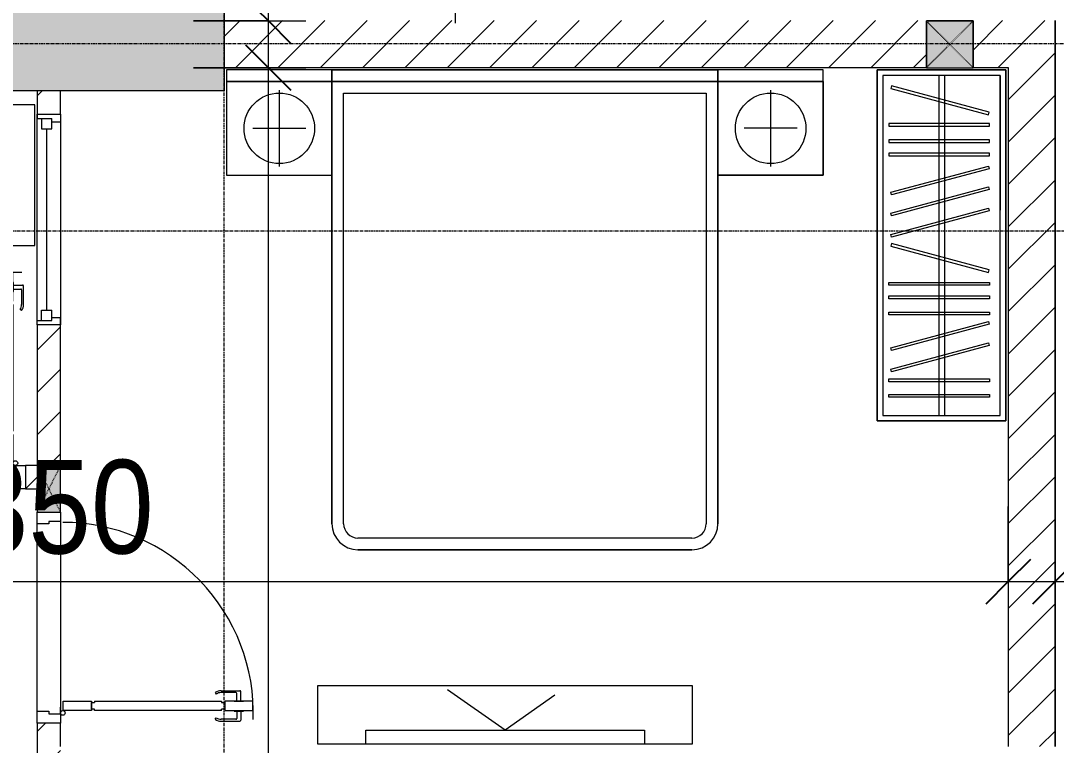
# Model space of a CAD drawing. Header units: millimetres. Extents: x 962 to 241049, y -15958 to 84407.
# Drawn here: x 101162 to 105587, y 42342 to 45436 of the extents above; entities that cross this region are included whole.
import ezdxf

# ---------------------------------------------------------------- set-up
doc = ezdxf.new("R2010")
doc.units = ezdxf.units.MM
doc.linetypes.add('Dash', pattern=[6, 3, -3])
doc.linetypes.add('Grid Line', pattern=[22.225, 12.7, -3.175, 3.175, -3.175])
for name, color, linetype, lineweight in [('0-1', 7, 'Continuous', 5), ('A-ANNO-DIMS', 211, 'Continuous', 9), ('A-ANNO-DIMS-160', 211, 'Continuous', 9), ('A-DETL-GENF-1', 9, 'Continuous', 9), ('A-DOOR-1', 254, 'Continuous', 9), ('A-DOOR-2', 9, 'Continuous', 9), ('A-FLOR', 192, 'Continuous', 9), ('A-FLOR-2', 9, 'Continuous', 9), ('A-GLAZ-1', 254, 'Continuous', 9), ('A-GLAZ-2', 9, 'Continuous', 9), ('A-WALL', 113, 'Continuous', 9), ('A-WALL-1', 253, 'Continuous', 18), ('A-WALL-2', 9, 'Continuous', 9), ('A-WALL-3', 113, 'Continuous', 18), ('A-WALL-PATT-1', 10, 'Continuous', 9), ('A-WALL-PATT-2', 111, 'Continuous', 9), ('G-IMPT-1', 254, 'Continuous', 9), ('I-FURN-1', 254, 'Continuous', 9), ('S-COLS', 52, 'Continuous', 9), ('S-COLS-1', 52, 'Continuous', 5), ('S-COLS-2', 7, 'Continuous', 18), ('S-COLS-3', 250, 'Continuous', 9), ('S-COLS-4', 254, 'Continuous', 9), ('S-COLS-5', 253, 'Continuous', 18), ('S-COLS-6', 52, 'Continuous', 18), ('S-COLS-7', 52, 'Dash', 9), ('S-COLS-HDLN', 52, 'Dash', 9), ('S-COLS-HDLN-1', 9, 'Dash', 9), ('S-GRID-1', 1, 'Grid Line', 9)]:
    doc.layers.add(name, color=color, linetype=linetype, lineweight=lineweight)
doc.styles.add('UTM Avo', font='UTM Avo.ttf', dxfattribs={"width": 0.9, "height": 400})
doc.dimstyles.new('1_Dim_chi_tiet_2_5', dxfattribs={"dimscale": 304.8, "dimtxt": 399.720379, "dimasz": 0.629921, "dimexe": 0.524934, "dimexo": 0.0625, "dimgap": 0.052493, "dimtad": 1, "dimdec": 0, "dimrnd": 5, "dimzin": 0, "dimdsep": 46, "dimtxsty": 'UTM Avo', "dimblk1": 'OBLIQUE', "dimblk2": 'OBLIQUE', "dimsah": 1, "dimcen": 0.09, "dimdle": 0.524934, "dimazin": 0, "dimtfac": 1, "dimtdec": 4, "dimtix": 1, "dimtmove": 0, "dimatfit": 3, "dimfxl": 1.049869, "dimfxlon": 1, "dimtvp": 1, "dimtolj": 1, "dimtzin": 0, "dimarcsym": 2})
doc.dimstyles.new('1_Dim_chi_tiet_2_5_1', dxfattribs={"dimscale": 304.8, "dimtxt": 399.720379, "dimasz": 0.629921, "dimexe": 0.524934, "dimexo": 0.0625, "dimgap": 0.052493, "dimtad": 1, "dimdec": 0, "dimrnd": 5, "dimzin": 0, "dimdsep": 46, "dimtxsty": 'UTM Avo', "dimblk1": 'OBLIQUE', "dimblk2": 'OBLIQUE', "dimsah": 1, "dimcen": 0.09, "dimdle": 0.524934, "dimazin": 0, "dimtfac": 1, "dimtdec": 4, "dimtix": 1, "dimtmove": 0, "dimatfit": 3, "dimfxl": 1.049869, "dimfxlon": 1, "dimtvp": 1, "dimtolj": 1, "dimtzin": 0, "dimarcsym": 2})
pattern_1 = [(45, (0, 0), (-90.50967, 90.50967), [])]
pattern_2 = [(45, (63179.03, 0), (-90.50967, 90.50967), [])]

# ---------------------------------------------------------------- blocks, each defined once
blk = doc.blocks.new('M_Concrete-Rectangular-Column2 - 400x1300-812637-TKCS_MB TẦNG 1')
at = {"layer": 'S-COLS'}
blk.add_hatch(color=256, dxfattribs=at).paths.add_polyline_path([(-650, 200), (-650, -200), (650, -200), (650, 200), (-180.7, 200)])
at = {"layer": 'S-COLS-2'}
for p, q in [((-650, 200), (650, 200)), ((-650, -200), (-650, 200)), ((650, 200), (650, -200)), ((650, -200), (-650, -200))]:
    blk.add_line(p, q, dxfattribs=at)
blk = doc.blocks.new('NCV_TKTC_KET CAU_rvt-1-TKCS_MB TẦNG 1')
at = {"layer": 'S-COLS-3', "rotation": 180}
blk.add_blockref('M_Concrete-Rectangular-Column2 - 400x1300-812637-TKCS_MB TẦNG 1', (38202.6, 45336.9), dxfattribs=at)
blk = doc.blocks.new('DOOR_CW_01 CANH MO-PANEL KINH - DIW_01-900x2200-CỬA GỖ VÂN LAMINATE-V74-TKCS_MB TẦNG 1')
at = {"layer": 'A-DETL-GENF-1'}
for p, q in [((-397, -182), (-397, -62)), ((-397, -62), (-357, -62)), ((-357, -62), (-357, -182)), ((-357, -182), (-397, -182)), ((-397, -196), (-391, -196)), ((-397, -738), (-397, -196)), ((-391, -196), (-391, -182)), ((-391, -182), (-363, -182)), ((-363, -182), (-363, -196)), ((-357, -196), (-363, -196)), ((-357, -196), (-357, -738)), ((-442, -737), (-442, -816.5)), ((-434, -799.5), (-434, -737)), ((-433.9, -711.2), (-427.3, -715.8)), ((-397, -738), (-391, -738)), ((-357, -752), (-397, -752)), ((-397, -752), (-397, -872)), ((-391, -752), (-391, -738)), ((-363, -752), (-391, -752)), ((-357, -738), (-363, -738)), ((-363, -738), (-363, -752)), ((-357, -872), (-357, -752)), ((-320.1, -711.2), (-326.7, -715.8)), ((-320, -799.5), (-320, -737)), ((-312, -737), (-312, -816.5)), ((-399, -792.2), (-399, -831.8)), ((-397, -792.2), (-399, -792.2)), ((-397, -792.2), (-397, -831.8)), ((-357, -792.2), (-357, -831.8)), ((-357, -792.2), (-355, -792.2)), ((-355, -792.2), (-355, -831.8)), ((-399, -820.5), (-438, -820.5)), ((-399, -803.5), (-430, -803.5)), ((-399, -831.8), (-397, -831.8)), ((-355, -831.8), (-357, -831.8)), ((-355, -803.5), (-324, -803.5)), ((-355, -820.5), (-316, -820.5)), ((-397, -872), (-357, -872))]:
    blk.add_line(p, q, dxfattribs=at)
blk.add_circle((-407, -60), 10, dxfattribs=at)
for centre, radius, start, end in [((-407, -60), 814, 268, 0), ((-397, -737), 45, 145, 180), ((-397, -737), 37, 145, 180), ((-357, -737), 37, 0, 35), ((-357, -737), 45, 360, 35), ((-438, -816.5), 4, 180, 270), ((-430, -799.5), 4, 180, 270), ((-324, -799.5), 4, 270, 0), ((-316, -816.5), 4, 270, 0)]:
    blk.add_arc(centre, radius, start, end, dxfattribs=at)
at = {"layer": 'A-DOOR-2'}
for p, q in [((-450, -50), (-450, 50)), ((-450, 50), (-400, 50)), ((-400, 50), (-400, 0)), ((400, 0), (400, 50)), ((400, 50), (450, 50)), ((-410, 0), (-410, -50)), ((-400, 0), (-410, 0)), ((410, 0), (400, 0)), ((410, -50), (410, 0)), ((-410, -50), (-450, -50)), ((-407, -50), (-382, -50)), ((450, -50), (410, -50))]:
    blk.add_line(p, q, dxfattribs=at)
blk = doc.blocks.new('M_Fixed - 900 x 1400-553070-TKCS_MB TẦNG 1')
at = {"layer": 'A-GLAZ-2'}
for p, q in [((-450, 63), (-431, 63)), ((-431, 63), (-431, 0)), ((431, 63), (431, 0)), ((448.9, 63), (431, 63)), ((-431, 44), (-387, 44)), ((-387, 44), (-387, 0)), ((-387, 22), (387, 22)), ((387, 44), (387, 0)), ((431, 44), (387, 44)), ((-450, -37), (-418, -37)), ((-431, 0), (-387, 0)), ((-418, 0), (-418, -37)), ((387, 0), (431, 0)), ((418, 0), (418, -37)), ((450, -37), (418, -37))]:
    blk.add_line(p, q, dxfattribs=at)
blk = doc.blocks.new('MAY GIAT - MAY GIAT_dwg-348053-TKCS_MB TẦNG 1')
at = {"layer": 'G-IMPT-1', "flags": 128}
blk.add_lwpolyline([(5, 596.6), (5, 2.3), (605, 2.3), (605, 596.6)], close=True, dxfattribs=at)
blk = doc.blocks.new('MAY GIAT - MAY GIAT-348233-TKCS_MB TẦNG 1')
at = {"layer": 'I-FURN-1'}
for p, q in [((5, 596.6), (5, 2.3)), ((605, 596.6), (5, 596.6)), ((605, 2.3), (605, 596.6)), ((5, 2.3), (605, 2.3))]:
    blk.add_line(p, q, dxfattribs=at)
blk.add_blockref('MAY GIAT - MAY GIAT_dwg-348053-TKCS_MB TẦNG 1', (0, 0))
blk = doc.blocks.new('G1_SOF - BO TRU - 100x200-745959-TKCS_MB TẦNG 1')
at = {"layer": 'S-COLS'}
blk.add_hatch(color=256, dxfattribs=at).paths.add_polyline_path([(50, -100), (50, 100), (-50, 100), (-50, -100)])
at = {"layer": 'S-COLS-5'}
for p, q in [((50, 100), (-50, 100)), ((-50, 100), (-50, -100)), ((50, -100), (50, 100)), ((-50, -100), (50, -100))]:
    blk.add_line(p, q, dxfattribs=at)
at = {"layer": 'S-COLS-HDLN-1'}
for p, q in [((50, 100), (-50, -100)), ((-50, 100), (50, -100))]:
    blk.add_line(p, q, dxfattribs=at)
blk = doc.blocks.new('DOOR_CW_01 CANH MO-PANEL KINH - DIG_01-900x2200-CỬA NHÔM KÍNH-400860-TKCS_MB TẦNG 1')
at = {"layer": 'A-DETL-GENF-1'}
for p, q in [((-397, -182), (-397, -62)), ((-397, -62), (-357, -62)), ((-357, -62), (-357, -182)), ((-357, -182), (-397, -182)), ((-397, -196), (-391, -196)), ((-397, -738), (-397, -196)), ((-391, -196), (-391, -182)), ((-391, -182), (-363, -182)), ((-363, -182), (-363, -196)), ((-357, -196), (-363, -196)), ((-357, -196), (-357, -738)), ((-442, -737), (-442, -816.5)), ((-434, -799.5), (-434, -737)), ((-433.9, -711.2), (-427.3, -715.8)), ((-397, -738), (-391, -738)), ((-357, -752), (-397, -752)), ((-397, -752), (-397, -872)), ((-391, -752), (-391, -738)), ((-363, -752), (-391, -752)), ((-357, -738), (-363, -738)), ((-363, -738), (-363, -752)), ((-357, -872), (-357, -752)), ((-320.1, -711.2), (-326.7, -715.8)), ((-320, -799.5), (-320, -737)), ((-312, -737), (-312, -816.5)), ((-399, -792.2), (-399, -831.8)), ((-397, -792.2), (-399, -792.2)), ((-397, -792.2), (-397, -831.8)), ((-357, -792.2), (-357, -831.8)), ((-357, -792.2), (-355, -792.2)), ((-355, -792.2), (-355, -831.8)), ((-399, -820.5), (-438, -820.5)), ((-399, -803.5), (-430, -803.5)), ((-399, -831.8), (-397, -831.8)), ((-355, -831.8), (-357, -831.8)), ((-355, -803.5), (-324, -803.5)), ((-355, -820.5), (-316, -820.5)), ((-397, -872), (-357, -872))]:
    blk.add_line(p, q, dxfattribs=at)
blk.add_circle((-407, -60), 10, dxfattribs=at)
for centre, radius, start, end in [((-407, -60), 814, 268, 0), ((-397, -737), 45, 145, 180), ((-397, -737), 37, 145, 180), ((-357, -737), 37, 0, 35), ((-357, -737), 45, 360, 35), ((-438, -816.5), 4, 180, 270), ((-430, -799.5), 4, 180, 270), ((-324, -799.5), 4, 270, 0), ((-316, -816.5), 4, 270, 0)]:
    blk.add_arc(centre, radius, start, end, dxfattribs=at)
at = {"layer": 'A-DOOR-2'}
for p, q in [((-450, -50), (-450, 50)), ((-450, 50), (-400, 50)), ((-400, 50), (-400, 0)), ((400, 0), (400, 50)), ((400, 50), (450, 50)), ((450, 50), (450, -50)), ((-410, 0), (-410, -50)), ((-400, 0), (-410, 0)), ((410, 0), (400, 0)), ((410, -50), (410, 0)), ((-410, -50), (-450, -50)), ((-407, -50), (-382, -50)), ((450, -50), (410, -50))]:
    blk.add_line(p, q, dxfattribs=at)
blk = doc.blocks.new('GIUONG NGU-2TAB-1600x2000 - GIUONG NGU-2TAB-1600x2000-842839-TKCS_MB TẦNG 1')
at = {"layer": 'I-FURN-1'}
for p, q in [((458.5, 0), (8.5, 0)), ((8.5, 0), (8.5, -50)), ((458.5, -50), (458.5, 0)), ((2108.2, 0), (458.5, 0)), ((458.5, 0), (458.5, -50)), ((458.5, 0), (2108.2, 0)), ((2108.2, -50), (2108.2, 0)), ((2558.2, 0), (2108.2, 0)), ((2108.2, 0), (2108.2, -50)), ((2558.2, -50), (2558.2, 0)), ((458.5, -50), (8.5, -50)), ((8.5, -50), (8.5, -450.3)), ((8.5, -50), (458.5, -50)), ((458.5, -50), (8.5, -50)), ((8.5, -50), (8.5, -450.3)), ((233.5, -86.8), (233.5, -413.5)), ((458.5, -450.3), (458.5, -50)), ((2108.2, -50), (458.5, -50)), ((458.5, -50), (458.5, -1938.9)), ((458.5, -50), (2108.2, -50)), ((458.5, -1938.9), (458.5, -50)), ((458.5, -450.3), (458.5, -50)), ((458.5, -50), (2108.2, -50)), ((2558.2, -50), (2108.2, -50)), ((2108.2, -50), (2108.2, -450.3)), ((2108.2, -1938.9), (2108.2, -50)), ((2108.2, -50), (2558.2, -50)), ((2108.2, -50), (2558.2, -50)), ((2108.2, -450.3), (2108.2, -50)), ((2108.2, -50), (2108.2, -1938.9)), ((2333.2, -86.8), (2333.2, -413.5)), ((2558.2, -450.3), (2558.2, -50)), ((2558.2, -50), (2558.2, -450.3)), ((508.5, -100), (2058.2, -100)), ((508.5, -1938.9), (508.5, -100)), ((2058.2, -100), (2058.2, -1938.9)), ((120.2, -250.2), (346.8, -250.2)), ((2446.5, -250.2), (2219.8, -250.2)), ((8.5, -450.3), (458.5, -450.3)), ((8.5, -450.3), (458.5, -450.3)), ((2108.2, -450.3), (2558.2, -450.3)), ((2558.2, -450.3), (2108.2, -450.3)), ((1997.1, -2000), (569.6, -2000)), ((569.6, -2050), (1997.1, -2050)), ((1997.1, -2050), (569.6, -2050))]:
    blk.add_line(p, q, dxfattribs=at)
for centre in [(233.5, -250.2), (2333.2, -250.2)]:
    blk.add_circle(centre, 150.7, dxfattribs=at)
for centre, radius, start, end in [((569.6, -1938.9), 111.1, 180, 270), ((569.6, -1938.9), 111.1, 180, 270), ((569.6, -1938.9), 61.1, 180, 270), ((1997.1, -1938.9), 111.1, 270, 360), ((1997.1, -1938.9), 61.1, 270, 0), ((1997.1, -1938.9), 111.1, 270, 0)]:
    blk.add_arc(centre, radius, start, end, dxfattribs=at)
blk = doc.blocks.new('TU QUAN AO-SUITE ROOM_3 - TU QUAN AO-SUITE ROOM_3-V13-TKCS_MB TẦNG 1')
at = {"layer": 'I-FURN-1'}
for p, q in [((-550, 1500), (0, 1500)), ((-550, 0), (-550, 1500)), ((0, 1500), (-550, 1500)), ((-550, 1500), (-550, 0)), ((-24, 1476), (-526, 1476)), ((-526, 1476), (-526, 600)), ((-526, 1476), (-526, 24)), ((-287, 576), (-287, 1476)), ((-263, 576), (-263, 1476)), ((-24, 24), (-24, 1476)), ((0, 1500), (0, 0)), ((0, 0), (0, 1500)), ((-480.1, 1386.9), (-480.1, 1398.9)), ((-480.1, 1398.9), (-50.1, 1398.9)), ((-480.1, 1386.9), (-480.1, 1398.9)), ((-50.1, 1386.9), (-480.1, 1386.9)), ((-50.1, 1398.9), (-50.1, 1386.9)), ((-480.1, 1320.5), (-480.1, 1332.5)), ((-480.1, 1332.5), (-50.1, 1332.5)), ((-480.1, 1320.5), (-480.1, 1332.5)), ((-50.1, 1332.5), (-50.1, 1320.5)), ((-50.1, 1320.5), (-480.1, 1320.5)), ((-478.3, 1178.1), (-61.3, 1289.9)), ((-61.3, 1289.9), (-58.2, 1278.3)), ((-58.2, 1278.3), (-475.2, 1166.5)), ((-478.3, 1086.9), (-61.3, 1198.6)), ((-61.3, 1198.6), (-58.2, 1187.1)), ((-475.2, 1166.5), (-478.3, 1178.1)), ((-58.2, 1187.1), (-475.2, 1075.3)), ((-475.2, 1075.3), (-478.3, 1086.9)), ((-480.1, 1035.3), (-480.1, 1047.3)), ((-480.1, 1047.3), (-50.1, 1047.3)), ((-480.1, 1035.3), (-480.1, 1047.3)), ((-50.1, 1035.3), (-480.1, 1035.3)), ((-50.1, 1047.3), (-50.1, 1035.3)), ((-480.1, 965.8), (-480.1, 977.8)), ((-480.1, 977.8), (-50.1, 977.8)), ((-480.1, 965.8), (-480.1, 977.8)), ((-50.1, 977.8), (-50.1, 965.8)), ((-50.1, 965.8), (-480.1, 965.8)), ((-480.1, 908.6), (-480.1, 920.6)), ((-480.1, 920.6), (-50.1, 920.6)), ((-480.1, 908.6), (-480.1, 920.6)), ((-50.1, 908.6), (-480.1, 908.6)), ((-50.1, 920.6), (-50.1, 908.6)), ((-475.2, 865.5), (-478.3, 853.9)), ((-478.3, 853.9), (-61.3, 742.1)), ((-58.2, 753.7), (-475.2, 865.5)), ((-61.3, 742.1), (-58.2, 753.7)), ((-478.3, 603.1), (-61.3, 714.9)), ((-61.3, 714.9), (-58.2, 703.3)), ((-58.2, 703.3), (-475.2, 591.5)), ((-478.3, 511.9), (-61.3, 623.6)), ((-61.3, 623.6), (-58.2, 612.1)), ((-550, 24), (-550, 576)), ((-526, 24), (-526, 600)), ((-475.2, 591.5), (-478.3, 603.1)), ((-58.2, 612.1), (-475.2, 500.3)), ((-287, 24), (-287, 576)), ((-263, 24), (-263, 576)), ((-478.3, 423.1), (-61.3, 534.9)), ((-61.3, 534.9), (-58.2, 523.3)), ((-475.2, 500.3), (-478.3, 511.9)), ((-58.2, 523.3), (-475.2, 411.5)), ((-475.2, 411.5), (-478.3, 423.1)), ((-480.1, 368.4), (-480.1, 356.4)), ((-50.1, 368.4), (-480.1, 368.4)), ((-480.1, 356.4), (-50.1, 356.4)), ((-50.1, 356.4), (-50.1, 368.4)), ((-480.1, 311.2), (-480.1, 299.2)), ((-50.1, 311.2), (-480.1, 311.2)), ((-50.1, 299.2), (-50.1, 311.2)), ((-480.1, 299.2), (-50.1, 299.2)), ((-480.1, 241.7), (-480.1, 229.7)), ((-50.1, 241.7), (-480.1, 241.7)), ((-480.1, 229.7), (-50.1, 229.7)), ((-50.1, 229.7), (-50.1, 241.7)), ((-475.2, 192.7), (-478.3, 181.1)), ((-478.3, 181.1), (-61.3, 69.4)), ((-58.2, 80.9), (-475.2, 192.7)), ((-61.3, 69.4), (-58.2, 80.9)), ((-526, 24), (-24, 24)), ((0, 0), (-550, 0)), ((-550, 0), (0, 0))]:
    blk.add_line(p, q, dxfattribs=at)
blk = doc.blocks.new('RES_BAN AN - RES_BAN AN-850636-TKCS_MB TẦNG 1')
at = {"layer": 'I-FURN-1'}
for p, q in [((0, 250), (1600, 250)), ((0, 0), (0, 250)), ((1600, 250), (1600, 0)), ((1600, 0), (0, 0))]:
    blk.add_line(p, q, dxfattribs=at)
blk = doc.blocks.new('KE TIVI-2 - KE TIVI-2-850637-TKCS_MB TẦNG 1')
at = {"layer": 'I-FURN-1'}
for p, q in [((0, 60), (-245.7, 232.1)), ((213, 209.1), (0, 60)), ((-595.6, 60), (595.6, 60)), ((-595.6, 0), (-595.6, 60)), ((595.6, 60), (595.6, 0)), ((595.6, 0), (-595.6, 0))]:
    blk.add_line(p, q, dxfattribs=at)
blk = doc.blocks.new('NCV_TKTC_TANG 1_rvt-1-TKCS_MB TẦNG 1')
at = {"layer": 'A-WALL-PATT-1'}
h = blk.add_hatch(dxfattribs=at)
h.set_pattern_fill('FP_1', color=256, style=0, pattern_type=2)
h.set_pattern_definition(pattern_1)
h.paths.add_polyline_path([(38142.6, 40436.9), (38152.6, 40436.9), (38152.6, 41337.3), (38052.6, 41337.3), (38052.6, 40436.9)])
h.paths.add_polyline_path([(38152.6, 42137.3), (38152.6, 42436.9), (38052.6, 42436.9), (38052.6, 42137.3)])
h.paths.add_polyline_path([(38052.6, 43536.9), (38152.6, 43536.9), (38152.6, 44136.9), (38052.6, 44136.9)])
h.paths.add_polyline_path([(38152.6, 45036.9), (38152.6, 45136.9), (38052.6, 45136.9), (38052.6, 45036.9)])
h = blk.add_hatch(dxfattribs=at)
h.set_pattern_fill('FP_1', color=256, style=0, pattern_type=2)
h.set_pattern_definition(pattern_1)
h.paths.add_polyline_path([(38052.6, 43436.9), (38052.6, 43536.9), (38002.6, 43536.9), (38002.6, 43436.9)])
h.paths.add_polyline_path([(37102.6, 43436.9), (37102.6, 43536.9), (37052.6, 43536.2), (37052.6, 43436.9)])
at = {"layer": 'A-FLOR-2'}
for p, q in [((38052.6, 42486.9), (38052.6, 43286.9)), ((38152.6, 43296.9), (38152.6, 42476.9))]:
    blk.add_line(p, q, dxfattribs=at)
at = {"layer": 'A-WALL-1'}
for p, q in [((38052.6, 45136.9), (38052.6, 45036.9)), ((38152.6, 45036.9), (38152.6, 45136.9)), ((38052.6, 45036.9), (38152.6, 45036.9)), ((38152.6, 44136.9), (38052.6, 44136.9)), ((38052.6, 44136.9), (38052.6, 43536.9)), ((38152.6, 43536.9), (38152.6, 44136.9)), ((38052.6, 43536.9), (38002.6, 43536.9)), ((38002.6, 43536.9), (38002.6, 43436.9)), ((38002.6, 43436.9), (38052.6, 43436.9)), ((38152.6, 42436.9), (38052.6, 42436.9)), ((38052.6, 42436.9), (38052.6, 42137.3)), ((38152.6, 42336.9), (38152.6, 42436.9))]:
    blk.add_line(p, q, dxfattribs=at)
at = {"layer": 'A-WALL-2'}
for p, q in [((38052.6, 44136.9), (38052.6, 45036.9)), ((38152.6, 45036.9), (38152.6, 44136.9)), ((38052.6, 42486.9), (38052.6, 43286.9)), ((38152.6, 43296.9), (38152.6, 42476.9))]:
    blk.add_line(p, q, dxfattribs=at)
at = {"layer": 'A-DOOR-1'}
for name, p, rotation in [('DOOR_CW_01 CANH MO-PANEL KINH - DIG_01-900x2200-CỬA NHÔM KÍNH-400860-TKCS_MB TẦNG 1', (37552.6, 43486.9), 180), ('DOOR_CW_01 CANH MO-PANEL KINH - DIW_01-900x2200-CỬA GỖ VÂN LAMINATE-V74-TKCS_MB TẦNG 1', (38102.6, 42886.9), 89.99999999999878)]:
    blk.add_blockref(name, p, dxfattribs=dict(at, rotation=rotation))
at = {"layer": 'A-GLAZ-1', "rotation": 89.99999999999878}
blk.add_blockref('M_Fixed - 900 x 1400-553070-TKCS_MB TẦNG 1', (38115.6, 44586.9), dxfattribs=at)
at = {"layer": 'I-FURN-1'}
for name, p in [('GIUONG NGU-2TAB-1600x2000 - GIUONG NGU-2TAB-1600x2000-842839-TKCS_MB TẦNG 1', (38854.1, 45226.9)), ('RES_BAN AN - RES_BAN AN-850636-TKCS_MB TẦNG 1', (39252.6, 42346.9)), ('KE TIVI-2 - KE TIVI-2-850637-TKCS_MB TẦNG 1', (40052.6, 42346.9))]:
    blk.add_blockref(name, p, dxfattribs=at)
for name, p, rotation in [('TU QUAN AO-SUITE ROOM_3 - TU QUAN AO-SUITE ROOM_3-V13-TKCS_MB TẦNG 1', (41642.6, 45226.9), 180), ('MAY GIAT - MAY GIAT-348233-TKCS_MB TẦNG 1', (38044.8, 44471.5), 89.99999999999874)]:
    blk.add_blockref(name, p, dxfattribs=dict(at, rotation=rotation))
at = {"layer": 'S-COLS-4'}
blk.add_blockref('G1_SOF - BO TRU - 100x200-745959-TKCS_MB TẦNG 1', (38102.6, 43436.9), dxfattribs=at)
blk = doc.blocks.new('G1_SOF - BO TRU - 200x200-3050151-TKCS_MB TẦNG 1')
at = {"layer": 'S-COLS-HDLN'}
for p, q in [((-100, 100), (100, -100)), ((100, 100), (-100, -100))]:
    blk.add_line(p, q, dxfattribs=at)
blk = doc.blocks.new('DIMBLOCK162-TKCS_MB TẦNG 1')
at = {"layer": 'A-ANNO-DIMS-160'}
for p, q in [((105581.6, 43361.2), (105581.6, 42881.2)), ((105581.6, 43041.2), (105581.6, 43361.2)), ((107631.6, 43361.2), (107631.6, 42881.2)), ((107631.6, 43041.2), (107631.6, 43361.2)), ((105421.6, 43041.2), (107791.6, 43041.2))]:
    blk.add_line(p, q, dxfattribs=at)
at = {"layer": 'A-ANNO-DIMS-160', "lineweight": 25}
for p, q in [((105581.6, 43041.2), (105677.6, 43137.2)), ((107631.6, 43041.2), (107727.6, 43137.2)), ((105581.6, 43041.2), (105485.6, 42945.2)), ((107631.6, 43041.2), (107535.6, 42945.2))]:
    blk.add_line(p, q, dxfattribs=at)
at = {"layer": 'A-ANNO-DIMS-160', "color": 0, "insert": (106058.8, 43560.8), "char_height": 400, "width": 1314.636, "attachment_point": 1, "line_spacing_factor": 1.110334, "style": 'UTM Avo'}
blk.add_mtext('2050', dxfattribs=at)
blk = doc.blocks.new('_Oblique')
at = {"color": 0, "linetype": 'ByBlock', "lineweight": -2}
blk.add_line((-0.5, -0.5), (0.5, 0.5), dxfattribs=at)
blk = doc.blocks.new('DIMBLOCK174-TKCS_MB TẦNG 1')
at = {"layer": 'A-ANNO-DIMS-160'}
for p, q in [((102220.3, 45275.3), (102220.3, 53595.3)), ((101900.3, 53435.3), (102380.3, 53435.3)), ((102220.3, 53435.3), (101900.3, 53435.3)), ((101900.3, 45435.3), (102380.3, 45435.3)), ((102220.3, 45435.3), (101900.3, 45435.3))]:
    blk.add_line(p, q, dxfattribs=at)
at = {"layer": 'A-ANNO-DIMS-160', "lineweight": 25}
for p, q in [((102220.3, 53435.3), (102124.3, 53531.3)), ((102220.3, 53435.3), (102316.3, 53339.3)), ((102220.3, 45435.3), (102124.3, 45531.3)), ((102220.3, 45435.3), (102316.3, 45339.3))]:
    blk.add_line(p, q, dxfattribs=at)
at = {"layer": 'A-ANNO-DIMS-160', "color": 0, "insert": (101700.7, 48887.5), "char_height": 400, "width": 1314.636, "attachment_point": 1, "rotation": 90, "line_spacing_factor": 1.110334, "style": 'UTM Avo'}
blk.add_mtext('8000', dxfattribs=at)
blk = doc.blocks.new('DIMBLOCK175-TKCS_MB TẦNG 1')
at = {"layer": 'A-ANNO-DIMS-160'}
for p, q in [((102220.3, 37075.3), (102220.3, 45395.3)), ((101900.3, 45235.3), (102380.3, 45235.3)), ((102220.3, 45235.3), (101900.3, 45235.3)), ((101900.3, 37235.3), (102380.3, 37235.3)), ((102220.3, 37235.3), (101900.3, 37235.3))]:
    blk.add_line(p, q, dxfattribs=at)
at = {"layer": 'A-ANNO-DIMS-160', "lineweight": 25}
for p, q in [((102220.3, 45235.3), (102124.3, 45331.3)), ((102220.3, 45235.3), (102316.3, 45139.3)), ((102220.3, 37235.3), (102124.3, 37331.3)), ((102220.3, 37235.3), (102316.3, 37139.3))]:
    blk.add_line(p, q, dxfattribs=at)
at = {"layer": 'A-ANNO-DIMS-160', "color": 0, "insert": (101700.7, 40687.5), "char_height": 400, "width": 1314.636, "attachment_point": 1, "rotation": 90, "line_spacing_factor": 1.110334, "style": 'UTM Avo'}
blk.add_mtext('8000', dxfattribs=at)
blk = doc.blocks.new('DIMBLOCK251-TKCS_MB TẦNG 1')
at = {"layer": 'A-ANNO-DIMS-160'}
for p, q in [((103020.3, 45425.3), (103020.3, 46835.3)), ((103340.3, 46675.3), (102860.3, 46675.3)), ((103020.3, 46675.3), (103340.3, 46675.3)), ((103340.3, 45585.3), (102860.3, 45585.3)), ((103020.3, 45585.3), (103340.3, 45585.3))]:
    blk.add_line(p, q, dxfattribs=at)
at = {"layer": 'A-ANNO-DIMS-160', "lineweight": 25}
for p, q in [((103020.3, 46675.3), (102924.3, 46771.3)), ((103020.3, 46675.3), (103116.3, 46579.3)), ((103020.3, 45585.3), (102924.3, 45681.3)), ((103020.3, 45585.3), (103116.3, 45489.3))]:
    blk.add_line(p, q, dxfattribs=at)
at = {"layer": 'A-ANNO-DIMS-160', "color": 0, "insert": (102500.7, 45582.5), "char_height": 400, "width": 1314.636, "attachment_point": 1, "rotation": 90, "line_spacing_factor": 1.110334, "style": 'UTM Avo'}
blk.add_mtext('1090', dxfattribs=at)
blk = doc.blocks.new('DIMBLOCK356-TKCS_MB TẦNG 1')
at = {"layer": 'A-ANNO-DIMS-160'}
for p, q in [((97031.6, 43361.2), (97031.6, 42881.2)), ((97031.6, 43041.2), (97031.6, 43361.2)), ((105381.6, 43361.2), (105381.6, 42881.2)), ((105381.6, 43041.2), (105381.6, 43361.2)), ((96871.6, 43041.2), (105541.6, 43041.2))]:
    blk.add_line(p, q, dxfattribs=at)
at = {"layer": 'A-ANNO-DIMS-160', "lineweight": 25}
for p, q in [((97031.6, 43041.2), (97127.6, 43137.2)), ((105381.6, 43041.2), (105477.6, 43137.2)), ((97031.6, 43041.2), (96935.6, 42945.2)), ((105381.6, 43041.2), (105285.6, 42945.2))]:
    blk.add_line(p, q, dxfattribs=at)
at = {"layer": 'A-ANNO-DIMS-160', "color": 0, "insert": (100658.8, 43560.8), "char_height": 400, "width": 1314.636, "attachment_point": 1, "line_spacing_factor": 1.110334, "style": 'UTM Avo'}
blk.add_mtext('8350', dxfattribs=at)

msp = doc.modelspace()

# ---------------------------------------------------------------- hatches: boundary and pattern name
at = {"layer": 'A-WALL-PATT-2'}
h = msp.add_hatch(dxfattribs=at)
h.set_pattern_fill('FP_1', color=256, style=0, pattern_type=2)
h.set_pattern_definition(pattern_2)
h.paths.add_polyline_path([(105231.7, 45236.9), (105581.6, 45236.9), (105581.6, 45436.9), (102031.7, 45436.9), (102031.7, 45236.9), (105031.7, 45236.9), (105031.7, 45435.3), (105231.7, 45435.3)])
h = msp.add_hatch(dxfattribs=at)
h.set_pattern_fill('FP_1', color=256, style=0, pattern_type=2)
h.set_pattern_definition(pattern_2)
h.paths.add_polyline_path([(105581.6, 42336.9), (105581.6, 45236.9), (105381.6, 45236.9), (105381.6, 42336.9)])
at = {"layer": 'S-COLS-1'}
msp.add_hatch(color=256, dxfattribs=at).paths.add_polyline_path([(105231.7, 45235.3), (105231.7, 45435.3), (105031.7, 45435.3), (105031.7, 45235.3)])

# ---------------------------------------------------------------- linework, layer by layer
at = {"layer": 'A-FLOR'}
msp.add_line((105581.7, 45436.9), (105581.7, 42336.9), dxfattribs=at)
at = {"layer": 'A-WALL'}
for p, q in [((105031.7, 45236.9), (105031.7, 45435.3)), ((105031.7, 45435.3), (105231.7, 45435.3)), ((105231.7, 45435.3), (105231.7, 45236.9))]:
    msp.add_line(p, q, dxfattribs=at)
at = {"layer": 'A-WALL-3'}
for p, q in [((102031.7, 45436.9), (102031.7, 45236.9)), ((105581.6, 42336.9), (105581.6, 45436.9)), ((102031.7, 45236.9), (105031.7, 45236.9)), ((105231.7, 45236.9), (105381.6, 45236.9)), ((105381.6, 45236.9), (105381.6, 42336.9))]:
    msp.add_line(p, q, dxfattribs=at)
at = {"layer": 'S-COLS'}
for p, q in [((105231.7, 45435.3), (105031.7, 45435.3)), ((105031.7, 45435.3), (105031.7, 45236.9)), ((105231.7, 45236.9), (105231.7, 45435.3))]:
    msp.add_line(p, q, dxfattribs=at)
at = {"layer": 'S-COLS-6'}
for p, q in [((105031.7, 45236.9), (105031.7, 45235.3)), ((105031.7, 45235.3), (105231.7, 45235.3)), ((105231.7, 45235.3), (105231.7, 45236.9))]:
    msp.add_line(p, q, dxfattribs=at)
at = {"layer": 'S-GRID-1'}
for p, q in [((102031.6, 15532), (102031.6, 78459.2)), ((190336.8, 45336.9), (98297.8, 45336.9)), ((192368.8, 44536.9), (96265.8, 44536.9))]:
    msp.add_line(p, q, dxfattribs=at)

# ---------------------------------------------------------------- block references
at = {"layer": '0-1'}
for name in ['NCV_TKTC_KET CAU_rvt-1-TKCS_MB TẦNG 1', 'NCV_TKTC_TANG 1_rvt-1-TKCS_MB TẦNG 1']:
    msp.add_blockref(name, (63179, 0), dxfattribs=at)
at = {"layer": 'S-COLS-7'}
msp.add_blockref('G1_SOF - BO TRU - 200x200-3050151-TKCS_MB TẦNG 1', (105131.7, 45335.3), dxfattribs=at)

# ---------------------------------------------------------------- dimensions: what is measured, and where the dimension line sits
at = {"layer": 'A-ANNO-DIMS'}
for base, p1, p2, override, picture, middle in [((102220.3, 53435.3), (101900.3, 45435.3), (101900.3, 53435.3), {"dimpost": '<>', "dimfxl": 8000}, 'DIMBLOCK174-TKCS_MB TẦNG 1', (101997.3, 49435.3)), ((103020.3, 46675.3), (103340.3, 45585.3), (103340.3, 46675.3), {"dimpost": '<>', "dimfxl": 1090}, 'DIMBLOCK251-TKCS_MB TẦNG 1', (102797.3, 46130.3)), ((102220.3, 45235.3), (101900.3, 37235.3), (101900.3, 45235.3), {"dimpost": '<>', "dimfxl": 8000}, 'DIMBLOCK175-TKCS_MB TẦNG 1', (101997.3, 41235.3))]:
    dim = msp.add_linear_dim(base=base, p1=p1, p2=p2, angle=90, dimstyle='1_Dim_chi_tiet_2_5', override=override, dxfattribs=at)
    dim.commit()
    dim.dimension.update_dxf_attribs({"geometry": picture, "text_midpoint": middle})
for base, p1, p2, dimstyle, override, picture, middle in [((105381.6, 43041.2), (97031.6, 43361.2), (105381.6, 43361.2), '1_Dim_chi_tiet_2_5_1', {"dimpost": '<>', "dimfxl": 8350}, 'DIMBLOCK356-TKCS_MB TẦNG 1', (101206.6, 43264.2)), ((107631.6, 43041.2), (105581.6, 43361.2), (107631.6, 43361.2), '1_Dim_chi_tiet_2_5', {"dimpost": '<>', "dimfxl": 2050}, 'DIMBLOCK162-TKCS_MB TẦNG 1', (106606.6, 43264.2))]:
    dim = msp.add_linear_dim(base=base, p1=p1, p2=p2, dimstyle=dimstyle, override=override, dxfattribs=at)
    dim.commit()
    dim.dimension.update_dxf_attribs({"geometry": picture, "text_midpoint": middle})

doc.saveas('drawing.dxf')
